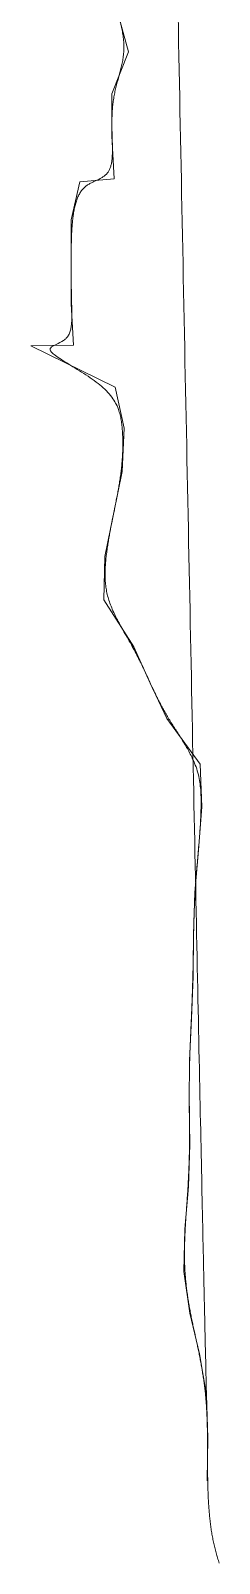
# Model space of a CAD drawing. Extents: x -2 to 147, y -16 to 271.
# Drawn here: x -2.262 to -2.163, y 53.494 to 54.297 of the extents above; entities that cross this region are included whole.
import ezdxf

# ---------------------------------------------------------------- set-up
doc = ezdxf.new("R2010")
doc.units = 0
doc.layers.add('Splines', color=1, linetype='CONTINUOUS', lineweight=15, true_color=0xff0000)
doc.layers.add('SubpixelContours', color=1, linetype='CONTINUOUS', lineweight=15, true_color=0xffffff)

msp = doc.modelspace()

# ---------------------------------------------------------------- linework, layer by layer
at = {"layer": 'Splines'}
msp.add_open_spline([(-2.19382, 54.74963), (-2.19258, 54.72745), (-2.19208, 54.70516), (-2.19206, 54.68285), (-2.19239, 54.66058), (-2.19304, 54.63843), (-2.19412, 54.61635), (-2.19528, 54.59435), (-2.1967, 54.57245), (-2.19877, 54.55072), (-2.20166, 54.52906), (-2.20466, 54.50714), (-2.206, 54.48478), (-2.20434, 54.46245), (-2.2008, 54.4405), (-2.19837, 54.41849), (-2.19954, 54.39657), (-2.21444, 54.37378), (-2.21949, 54.3524), (-2.22071, 54.33041), (-2.21687, 54.30844), (-2.21081, 54.2863), (-2.21961, 54.2643), (-2.21961, 54.24227), (-2.21827, 54.21968), (-2.23633, 54.21812), (-2.24077, 54.19822), (-2.24077, 54.17619), (-2.24076, 54.15416), (-2.23949, 54.13254), (-2.26193, 54.13215), (-2.21785, 54.11052), (-2.21317, 54.08904), (-2.21408, 54.06633), (-2.21869, 54.04402), (-2.22313, 54.02169), (-2.22378, 53.99908), (-2.20801, 53.97439), (-2.1995, 53.95539), (-2.19076, 53.9369), (-2.17341, 53.91284), (-2.17241, 53.89048), (-2.17425, 53.8679), (-2.17623, 53.8457), (-2.17685, 53.82367), (-2.17707, 53.80164), (-2.17794, 53.77963), (-2.17898, 53.75762), (-2.17911, 53.73559), (-2.17875, 53.71356), (-2.17953, 53.69149), (-2.18141, 53.66929), (-2.18189, 53.64698), (-2.17873, 53.62518), (-2.17362, 53.60388), (-2.17003, 53.58217), (-2.16939, 53.55979), (-2.16961, 53.53727)], degree=3, knots=[0, 0.016393, 0.032787, 0.04918, 0.065574, 0.081967, 0.098361, 0.114754, 0.131148, 0.147541, 0.163934, 0.180328, 0.196721, 0.213115, 0.229508, 0.245902, 0.262295, 0.278689, 0.295082, 0.311475, 0.327869, 0.344262, 0.360656, 0.377049, 0.393443, 0.409836, 0.426229, 0.442623, 0.459016, 0.47541, 0.491803, 0.508197, 0.52459, 0.540984, 0.557377, 0.57377, 0.590164, 0.606557, 0.622951, 0.639344, 0.655738, 0.672131, 0.688525, 0.704918, 0.721311, 0.737705, 0.754098, 0.770492, 0.786885, 0.803279, 0.819672, 0.836066, 0.852459, 0.868852, 0.885246, 0.901639, 0.918033, 0.934426, 0.95082, 0.967213, 0.983607, 1], dxfattribs=at)
at = {"layer": 'SubpixelContours'}
for p, q in [((-2.21687, 54.30844), (-2.21081, 54.2863)), ((-2.21081, 54.2863), (-2.21961, 54.2643)), ((-2.21961, 54.2643), (-2.21961, 54.24227)), ((-2.21961, 54.24227), (-2.21827, 54.21968)), ((-2.23633, 54.21812), (-2.24077, 54.19822)), ((-2.21827, 54.21968), (-2.23633, 54.21812)), ((-2.24077, 54.19822), (-2.24077, 54.17619)), ((-2.24077, 54.17619), (-2.24076, 54.15416)), ((-2.24076, 54.15416), (-2.23949, 54.13254)), ((-2.23949, 54.13254), (-2.26193, 54.13215)), ((-2.26193, 54.13215), (-2.21785, 54.11052)), ((-2.21785, 54.11052), (-2.21317, 54.08904)), ((-2.21317, 54.08904), (-2.21408, 54.06633)), ((-2.21408, 54.06633), (-2.21869, 54.04402)), ((-2.21869, 54.04402), (-2.22313, 54.02169)), ((-2.22313, 54.02169), (-2.22378, 53.99908)), ((-2.22378, 53.99908), (-2.20801, 53.97439)), ((-2.20801, 53.97439), (-2.1995, 53.95539)), ((-2.1995, 53.95539), (-2.19076, 53.9369)), ((-2.19076, 53.9369), (-2.17341, 53.91284)), ((-2.17341, 53.91284), (-2.17241, 53.89048)), ((-2.17241, 53.89048), (-2.17425, 53.8679)), ((-2.17425, 53.8679), (-2.17623, 53.8457)), ((-2.17623, 53.8457), (-2.17685, 53.82367)), ((-2.17685, 53.82367), (-2.17707, 53.80164)), ((-2.17707, 53.80164), (-2.17794, 53.77963)), ((-2.17794, 53.77963), (-2.17898, 53.75762)), ((-2.17898, 53.75762), (-2.17911, 53.73559)), ((-2.17911, 53.73559), (-2.17875, 53.71356)), ((-2.17875, 53.71356), (-2.17953, 53.69149)), ((-2.17953, 53.69149), (-2.18141, 53.66929)), ((-2.18141, 53.66929), (-2.18189, 53.64698)), ((-2.18189, 53.64698), (-2.17873, 53.62518)), ((-2.17873, 53.62518), (-2.17362, 53.60388)), ((-2.17362, 53.60388), (-2.17003, 53.58217)), ((-2.17003, 53.58217), (-2.16939, 53.55979)), ((-2.16939, 53.55979), (-2.16961, 53.53727))]:
    msp.add_line(p, q, dxfattribs=at)

doc.saveas('drawing.dxf')
